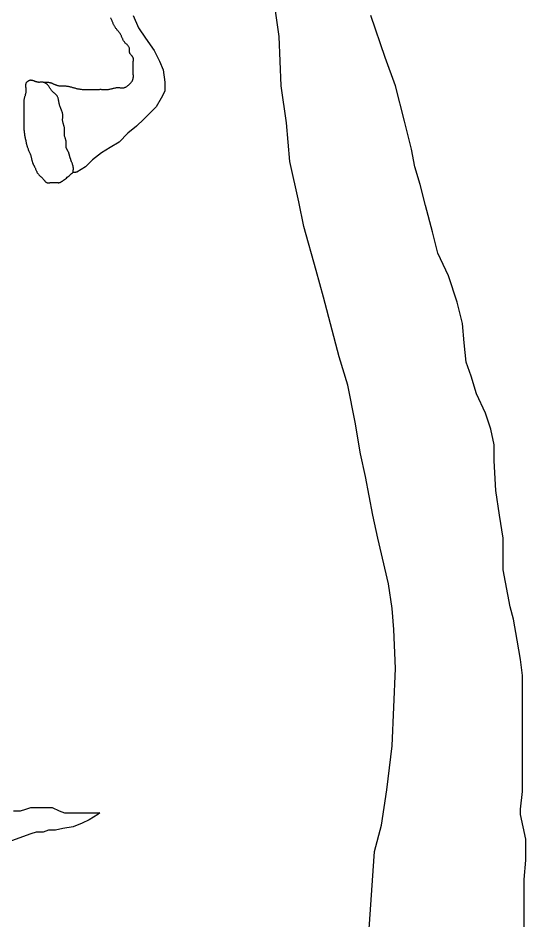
# Model space of a CAD drawing. Extents: x 0.1 to 12.2, y -2.2 to 12.7.
# Drawn here: x 8.261 to 9.283, y 9.207 to 11.026 of the extents above; entities that cross this region are included whole.
import ezdxf

# ---------------------------------------------------------------- set-up
doc = ezdxf.new("R2010")
doc.units = 0
doc.layers.add('LAYER1', color=7, linetype='CONTINUOUS')

msp = doc.modelspace()

# ---------------------------------------------------------------- linework, layer by layer
at = {"layer": 'LAYER1', "color": 7, "linetype": 'CONTINUOUS'}
for points in [[(8.9679, 9.1912), (8.9785, 9.3472), (8.9927, 9.4003), (9.0033, 9.4712), (9.014, 9.5598), (9.0211, 9.7158), (9.0175, 9.7938), (9.014, 9.8363), (9.0069, 9.8859), (8.9856, 9.9781), (8.975, 10.0242), (8.9608, 10.1022), (8.9502, 10.1482), (8.9395, 10.212), (8.9253, 10.2865), (8.9076, 10.3432), (8.8757, 10.4637), (8.8615, 10.5169), (8.8367, 10.6055), (8.8261, 10.6551), (8.8084, 10.7366), (8.8013, 10.8146), (8.7906, 10.8891), (8.7871, 10.9883), (8.7765, 11.0592)], [(9.2834, 9.372), (9.2727, 9.4216), (9.2727, 9.4322), (9.2763, 9.4677), (9.2763, 9.5067), (9.2763, 9.5492), (9.2763, 9.6236), (9.2763, 9.6662), (9.2763, 9.7016), (9.2727, 9.7335), (9.2656, 9.7725), (9.2585, 9.815), (9.2515, 9.8399), (9.2373, 9.9143), (9.2373, 9.9356), (9.2373, 9.9781), (9.2302, 10.0242), (9.2231, 10.0738), (9.2195, 10.1341), (9.2195, 10.1447), (9.2195, 10.166), (9.2125, 10.1979), (9.2018, 10.2298), (9.1841, 10.2688), (9.1735, 10.3042), (9.1628, 10.3326), (9.1593, 10.3716), (9.1557, 10.4105), (9.1451, 10.4531), (9.1274, 10.5062), (9.1061, 10.5523), (9.0955, 10.5949), (9.0813, 10.648), (9.0707, 10.6906), (9.06, 10.726), (9.053, 10.7615), (9.0388, 10.8182), (9.0211, 10.8891), (8.9998, 10.9458), (8.9714, 11.0309)], [(9.2798, 9.177), (9.2798, 9.2515), (9.2798, 9.2904), (9.2834, 9.3294), (9.2834, 9.372)]]:
    msp.add_lwpolyline(points, dxfattribs=at)
at = {"layer": 'LAYER1', "color": 1, "linetype": 'CONTINUOUS'}
for points in [[(8.4929, 11.0309), (8.5035, 11.006), (8.5177, 10.9848), (8.5354, 10.96), (8.5461, 10.9387), (8.5532, 10.921), (8.5567, 10.8962), (8.5567, 10.8784), (8.5496, 10.8643), (8.539, 10.8465), (8.5283, 10.8359), (8.5142, 10.8217), (8.5, 10.8075), (8.4823, 10.7934), (8.4645, 10.7756), (8.4468, 10.765), (8.4291, 10.7544), (8.4114, 10.7402), (8.3972, 10.726), (8.3795, 10.7154)], [(8.4514, 11.0178), (8.4509, 11.019), (8.4504, 11.0202), (8.4498, 11.0214), (8.4493, 11.0226), (8.4488, 11.0239), (8.4482, 11.0251), (8.4477, 11.0263)], [(8.3121, 10.8962), (8.3121, 10.8961), (8.312, 10.8961), (8.3119, 10.8961), (8.3119, 10.8961), (8.3118, 10.8961), (8.3118, 10.8961), (8.3118, 10.8961), (8.3118, 10.8961), (8.3118, 10.8961), (8.3119, 10.8961), (8.312, 10.8961), (8.3121, 10.8962), (8.3125, 10.8962), (8.3131, 10.8962), (8.3137, 10.8963), (8.3145, 10.8963), (8.3154, 10.8963), (8.3164, 10.8964), (8.3174, 10.8964), (8.3185, 10.8964), (8.3195, 10.8964), (8.3206, 10.8963), (8.3217, 10.8963), (8.3228, 10.8962), (8.3238, 10.896), (8.3248, 10.8958), (8.3258, 10.8956), (8.3267, 10.8953), (8.3276, 10.8951), (8.3285, 10.8948), (8.3293, 10.8944), (8.3301, 10.8941), (8.3309, 10.8937), (8.3318, 10.8934), (8.3326, 10.893), (8.3334, 10.8926), (8.3342, 10.8922), (8.3351, 10.8919), (8.3359, 10.8915), (8.3368, 10.8911), (8.3377, 10.8908), (8.3386, 10.8904), (8.3395, 10.8901), (8.3404, 10.8899), (8.3413, 10.8896), (8.3422, 10.8894), (8.3431, 10.8892), (8.344, 10.8891), (8.3449, 10.889), (8.3458, 10.8889), (8.3467, 10.8889), (8.3476, 10.8889), (8.3484, 10.8889), (8.3493, 10.8889), (8.3502, 10.889), (8.3511, 10.889), (8.352, 10.889), (8.3529, 10.8891), (8.3538, 10.8891), (8.3547, 10.8891), (8.3562, 10.889), (8.3577, 10.8889), (8.3591, 10.8887), (8.3606, 10.8885), (8.3621, 10.8882), (8.3636, 10.8879), (8.365, 10.8875), (8.3665, 10.8871), (8.368, 10.8868), (8.3695, 10.8863), (8.3709, 10.8859), (8.3724, 10.8855), (8.3739, 10.8851), (8.3753, 10.8847), (8.3768, 10.8843), (8.3783, 10.884), (8.3797, 10.8836), (8.3812, 10.8833), (8.3827, 10.883), (8.3842, 10.8827), (8.3856, 10.8825), (8.3871, 10.8823), (8.3886, 10.8821), (8.3901, 10.882), (8.391, 10.8819), (8.3919, 10.8819), (8.3928, 10.8819), (8.3936, 10.8819), (8.3945, 10.8819), (8.3954, 10.8819), (8.3963, 10.8819), (8.3972, 10.8819), (8.3981, 10.8819), (8.399, 10.8819), (8.3999, 10.882), (8.4007, 10.882), (8.4022, 10.882), (8.4037, 10.882), (8.4052, 10.882), (8.4067, 10.882), (8.4081, 10.882), (8.4096, 10.882), (8.4111, 10.882), (8.4126, 10.882), (8.414, 10.882), (8.4155, 10.882), (8.417, 10.882), (8.4185, 10.882), (8.4196, 10.882), (8.4208, 10.882), (8.422, 10.882), (8.4232, 10.882), (8.4244, 10.882), (8.4255, 10.882), (8.4267, 10.8821), (8.4279, 10.8821), (8.4291, 10.882), (8.4303, 10.882), (8.4315, 10.882), (8.4326, 10.882), (8.4335, 10.8819), (8.4344, 10.8819), (8.4353, 10.8819), (8.4362, 10.8818), (8.4371, 10.8818), (8.438, 10.8818), (8.4389, 10.8818), (8.4398, 10.8818), (8.4406, 10.8818), (8.4415, 10.8818), (8.4424, 10.8819), (8.4433, 10.882), (8.4448, 10.8822), (8.4462, 10.8825), (8.4477, 10.8828), (8.4492, 10.8831), (8.4506, 10.8835), (8.4521, 10.8839), (8.4536, 10.8843), (8.455, 10.8846), (8.4565, 10.885), (8.458, 10.8852), (8.4595, 10.8854), (8.461, 10.8855), (8.4622, 10.8855), (8.4634, 10.8855), (8.4646, 10.8854), (8.4658, 10.8854), (8.467, 10.8853), (8.4682, 10.8852), (8.4694, 10.8851), (8.4706, 10.8851), (8.4718, 10.8851), (8.4729, 10.8852), (8.4741, 10.8853), (8.4752, 10.8855), (8.4762, 10.8858), (8.4771, 10.8862), (8.4781, 10.8866), (8.479, 10.8871), (8.4799, 10.8876), (8.4808, 10.8882), (8.4817, 10.8889), (8.4825, 10.8896), (8.4834, 10.8903), (8.4842, 10.891), (8.485, 10.8918), (8.4858, 10.8926), (8.4866, 10.8934), (8.4874, 10.8942), (8.4881, 10.8951), (8.4888, 10.8959), (8.4895, 10.8968), (8.4901, 10.8976), (8.4907, 10.8985), (8.4913, 10.8994), (8.4918, 10.9004), (8.4922, 10.9013), (8.4926, 10.9023), (8.4929, 10.9032), (8.4932, 10.9044), (8.4933, 10.9055), (8.4934, 10.9066), (8.4935, 10.9078), (8.4935, 10.909), (8.4934, 10.9102), (8.4933, 10.9114), (8.4932, 10.9126), (8.4931, 10.9138), (8.493, 10.915), (8.493, 10.9162), (8.4929, 10.9174), (8.4929, 10.918), (8.4929, 10.9186), (8.4929, 10.9192), (8.4929, 10.9198), (8.4929, 10.9204), (8.4929, 10.921), (8.4929, 10.9216), (8.4929, 10.9222), (8.4929, 10.9228), (8.4929, 10.9233), (8.4929, 10.9239), (8.4929, 10.9245), (8.4929, 10.9254), (8.4929, 10.9263), (8.4928, 10.9271), (8.4928, 10.928), (8.4928, 10.9289), (8.4928, 10.9298), (8.4928, 10.9307), (8.4928, 10.9315), (8.4928, 10.9324), (8.4928, 10.9333), (8.4928, 10.9342), (8.4929, 10.9351), (8.493, 10.9361), (8.4931, 10.937), (8.4932, 10.9379), (8.4933, 10.9388), (8.4934, 10.9397), (8.4935, 10.9406), (8.4935, 10.9415), (8.4935, 10.9424), (8.4935, 10.9433), (8.4934, 10.9441), (8.4932, 10.945), (8.4929, 10.9458), (8.4925, 10.9467), (8.4919, 10.9476), (8.4913, 10.9485), (8.4906, 10.9493), (8.4899, 10.9502), (8.4891, 10.951), (8.4884, 10.9519), (8.4877, 10.9527), (8.4871, 10.9536), (8.4865, 10.9545), (8.4861, 10.9554), (8.4858, 10.9564), (8.4857, 10.957), (8.4857, 10.9576), (8.4856, 10.9581), (8.4857, 10.9587), (8.4857, 10.9593), (8.4857, 10.9599), (8.4858, 10.9605), (8.4858, 10.9612), (8.4858, 10.9617), (8.4859, 10.9623), (8.4859, 10.9629), (8.4858, 10.9635), (8.4856, 10.9649), (8.4851, 10.9662), (8.4844, 10.9674), (8.4836, 10.9686), (8.4827, 10.9698), (8.4817, 10.9709), (8.4806, 10.972), (8.4795, 10.9731), (8.4783, 10.9742), (8.4772, 10.9753), (8.4762, 10.9765), (8.4752, 10.9777), (8.4744, 10.9788), (8.4737, 10.9799), (8.473, 10.9811), (8.4724, 10.9823), (8.4719, 10.9835), (8.4713, 10.9847), (8.4708, 10.9859), (8.4703, 10.9871), (8.4698, 10.9883), (8.4693, 10.9895), (8.4687, 10.9907), (8.4681, 10.9919), (8.4673, 10.9931), (8.4665, 10.9943), (8.4657, 10.9955), (8.4648, 10.9967), (8.4639, 10.9979), (8.463, 10.999), (8.462, 11.0002), (8.4611, 11.0013), (8.4601, 11.0025), (8.4592, 11.0036), (8.4583, 11.0048), (8.4575, 11.006), (8.4567, 11.0071), (8.4561, 11.0083), (8.4554, 11.0094), (8.4548, 11.0106), (8.4542, 11.0117), (8.4536, 11.0129), (8.453, 11.0141), (8.4525, 11.0153), (8.4519, 11.0166), (8.4514, 11.0178)], [(8.3795, 10.7154), (8.3787, 10.7152), (8.3779, 10.715), (8.3771, 10.7148), (8.3764, 10.7147), (8.3757, 10.7145), (8.375, 10.7145), (8.3744, 10.7144), (8.3739, 10.7145), (8.3734, 10.7146), (8.373, 10.7148), (8.3726, 10.715), (8.3724, 10.7154), (8.3723, 10.7156), (8.3722, 10.7158), (8.3722, 10.7161), (8.3722, 10.7164), (8.3722, 10.7167), (8.3722, 10.717), (8.3722, 10.7173), (8.3722, 10.7176), (8.3723, 10.7179), (8.3723, 10.7183), (8.3723, 10.7186), (8.3724, 10.7189), (8.3725, 10.7196), (8.3725, 10.7202), (8.3726, 10.7208), (8.3726, 10.7214), (8.3726, 10.722), (8.3726, 10.7226), (8.3726, 10.7232), (8.3726, 10.7238), (8.3726, 10.7243), (8.3725, 10.7249), (8.3725, 10.7255), (8.3724, 10.726), (8.3722, 10.7269), (8.372, 10.7278), (8.3718, 10.7287), (8.3715, 10.7296), (8.3712, 10.7304), (8.3709, 10.7313), (8.3706, 10.7322), (8.3702, 10.7331), (8.3699, 10.734), (8.3695, 10.7349), (8.3692, 10.7358), (8.3688, 10.7366), (8.3685, 10.7375), (8.3682, 10.7384), (8.3678, 10.7393), (8.3675, 10.7402), (8.3672, 10.7411), (8.3669, 10.7419), (8.3666, 10.7428), (8.3663, 10.7437), (8.3661, 10.7446), (8.3658, 10.7455), (8.3655, 10.7464), (8.3653, 10.7473), (8.365, 10.7482), (8.3648, 10.7491), (8.3646, 10.75), (8.3643, 10.7509), (8.3641, 10.7518), (8.3638, 10.7527), (8.3635, 10.7536), (8.3632, 10.7545), (8.3629, 10.7553), (8.3625, 10.7562), (8.3622, 10.7571), (8.3618, 10.7579), (8.3614, 10.7585), (8.3611, 10.7591), (8.3608, 10.7597), (8.3604, 10.7603), (8.3601, 10.7608), (8.3598, 10.7614), (8.3594, 10.762), (8.3591, 10.7626), (8.3589, 10.7632), (8.3586, 10.7638), (8.3584, 10.7644), (8.3582, 10.765), (8.358, 10.7658), (8.3579, 10.7667), (8.3579, 10.7676), (8.3579, 10.7684), (8.3579, 10.7693), (8.358, 10.7702), (8.358, 10.7711), (8.3581, 10.772), (8.3582, 10.7729), (8.3582, 10.7738), (8.3582, 10.7747), (8.3582, 10.7756), (8.3581, 10.7769), (8.3579, 10.7781), (8.3576, 10.7792), (8.3573, 10.7804), (8.357, 10.7816), (8.3566, 10.7828), (8.3562, 10.7839), (8.3558, 10.7851), (8.3555, 10.7863), (8.3551, 10.7874), (8.3549, 10.7886), (8.3547, 10.7898), (8.3545, 10.791), (8.3545, 10.7921), (8.3545, 10.7933), (8.3545, 10.7945), (8.3546, 10.7957), (8.3546, 10.7969), (8.3547, 10.7981), (8.3548, 10.7993), (8.3548, 10.8005), (8.3548, 10.8016), (8.3548, 10.8028), (8.3547, 10.804), (8.3545, 10.8052), (8.3542, 10.8064), (8.354, 10.8076), (8.3536, 10.8087), (8.3533, 10.8099), (8.3529, 10.8111), (8.3525, 10.8123), (8.3522, 10.8134), (8.3518, 10.8146), (8.3515, 10.8158), (8.3513, 10.817), (8.3511, 10.8182), (8.351, 10.8193), (8.351, 10.8205), (8.351, 10.8217), (8.351, 10.8229), (8.3511, 10.8241), (8.3511, 10.8253), (8.3512, 10.8265), (8.3513, 10.8277), (8.3513, 10.8288), (8.3513, 10.83), (8.3512, 10.8312), (8.3511, 10.8323), (8.351, 10.8333), (8.3508, 10.8342), (8.3506, 10.8351), (8.3503, 10.836), (8.35, 10.8369), (8.3497, 10.8377), (8.3494, 10.8386), (8.349, 10.8395), (8.3487, 10.8404), (8.3483, 10.8412), (8.3479, 10.8421), (8.3476, 10.843), (8.3472, 10.8439), (8.3469, 10.8447), (8.3465, 10.8456), (8.3462, 10.8465), (8.3459, 10.8473), (8.3456, 10.8482), (8.3453, 10.8491), (8.345, 10.85), (8.3447, 10.8509), (8.3445, 10.8518), (8.3442, 10.8527), (8.344, 10.8536), (8.3438, 10.8548), (8.3436, 10.8561), (8.3434, 10.8573), (8.3432, 10.8586), (8.343, 10.8598), (8.3428, 10.861), (8.3425, 10.8622), (8.3422, 10.8634), (8.3419, 10.8646), (8.3415, 10.8657), (8.341, 10.8668), (8.3405, 10.8678), (8.3398, 10.8688), (8.3391, 10.8698), (8.3383, 10.8707), (8.3374, 10.8716), (8.3365, 10.8724), (8.3355, 10.8733), (8.3346, 10.8741), (8.3336, 10.8749), (8.3326, 10.8758), (8.3317, 10.8766), (8.3307, 10.8775), (8.3299, 10.8784), (8.3289, 10.8796), (8.328, 10.8808), (8.3271, 10.882), (8.3263, 10.8832), (8.3255, 10.8845), (8.3247, 10.8857), (8.3239, 10.887), (8.3231, 10.8882), (8.3222, 10.8894), (8.3213, 10.8905), (8.3203, 10.8916), (8.3192, 10.8926), (8.3187, 10.893), (8.3182, 10.8934), (8.3176, 10.8938), (8.3171, 10.8942), (8.3165, 10.8945), (8.3159, 10.8949), (8.3153, 10.8952), (8.3147, 10.8954), (8.314, 10.8957), (8.3134, 10.8959), (8.3128, 10.896), (8.3121, 10.8962), (8.3112, 10.8963), (8.3104, 10.8963), (8.3095, 10.8963), (8.3086, 10.8963), (8.3077, 10.8963), (8.3068, 10.8962), (8.3059, 10.8961), (8.305, 10.8961), (8.3041, 10.896), (8.3032, 10.896), (8.3024, 10.8961), (8.3015, 10.8962), (8.3006, 10.8963), (8.2997, 10.8965), (8.2988, 10.8968), (8.2979, 10.8971), (8.2971, 10.8974), (8.2962, 10.8977), (8.2953, 10.8981), (8.2944, 10.8985), (8.2936, 10.8988), (8.2927, 10.8991), (8.2918, 10.8994), (8.2909, 10.8997), (8.2903, 10.8998), (8.2897, 10.9), (8.2891, 10.9001), (8.2885, 10.9001), (8.2879, 10.9002), (8.2873, 10.9002), (8.2867, 10.9002), (8.2861, 10.9002), (8.2855, 10.9001), (8.2849, 10.9), (8.2843, 10.8999), (8.2838, 10.8997), (8.283, 10.8994), (8.2822, 10.899), (8.2814, 10.8986), (8.2807, 10.8981), (8.28, 10.8976), (8.2793, 10.897), (8.2787, 10.8963), (8.2782, 10.8956), (8.2777, 10.8949), (8.2773, 10.8942), (8.2769, 10.8934), (8.2767, 10.8926), (8.2765, 10.892), (8.2764, 10.8915), (8.2764, 10.8909), (8.2763, 10.8903), (8.2763, 10.8897), (8.2763, 10.8891), (8.2764, 10.8885), (8.2764, 10.8879), (8.2765, 10.8873), (8.2765, 10.8867), (8.2766, 10.8861), (8.2767, 10.8855), (8.2768, 10.8846), (8.2769, 10.8837), (8.2769, 10.8828), (8.277, 10.8819), (8.277, 10.881), (8.277, 10.8802), (8.277, 10.8793), (8.277, 10.8784), (8.277, 10.8775), (8.2769, 10.8766), (8.2768, 10.8758), (8.2767, 10.8749), (8.2765, 10.8737), (8.2762, 10.8725), (8.2759, 10.8713), (8.2756, 10.8701), (8.2753, 10.869), (8.2749, 10.8678), (8.2746, 10.8666), (8.2742, 10.8654), (8.2739, 10.8643), (8.2736, 10.8631)], [(8.2736, 10.8631), (8.2733, 10.8619), (8.2731, 10.8607), (8.273, 10.8595), (8.2729, 10.8584), (8.2728, 10.8572), (8.2728, 10.856), (8.2728, 10.8548), (8.2728, 10.8537), (8.2728, 10.8525), (8.2729, 10.8513), (8.273, 10.8501), (8.273, 10.8489), (8.2731, 10.8477), (8.2731, 10.8465), (8.2732, 10.8453), (8.2732, 10.8442), (8.2732, 10.843), (8.2732, 10.8418), (8.2732, 10.8406), (8.2732, 10.8394), (8.2732, 10.8382), (8.2732, 10.8371), (8.2732, 10.8359), (8.2732, 10.8347), (8.2731, 10.8335), (8.2731, 10.8323), (8.2731, 10.8312), (8.2731, 10.83), (8.2731, 10.8288), (8.2731, 10.8276), (8.2731, 10.8264), (8.2731, 10.8253), (8.2732, 10.8241), (8.2732, 10.8229), (8.2732, 10.8217), (8.2732, 10.8205), (8.2731, 10.8194), (8.2731, 10.8182), (8.2731, 10.8167), (8.2731, 10.8152), (8.273, 10.8137), (8.273, 10.8123), (8.273, 10.8108), (8.273, 10.8093), (8.2729, 10.8078), (8.2729, 10.8063), (8.273, 10.8049), (8.273, 10.8034), (8.273, 10.8019), (8.2731, 10.8004), (8.2733, 10.7987), (8.2735, 10.7969), (8.2737, 10.7951), (8.274, 10.7933), (8.2742, 10.7916), (8.2745, 10.7898), (8.2749, 10.788), (8.2752, 10.7862), (8.2756, 10.7845), (8.2759, 10.7827), (8.2763, 10.7809), (8.2767, 10.7792), (8.2769, 10.778), (8.2772, 10.7768), (8.2774, 10.7756), (8.2777, 10.7744), (8.2779, 10.7732), (8.2782, 10.772), (8.2785, 10.7708), (8.2788, 10.7696), (8.2791, 10.7685), (8.2795, 10.7673), (8.2798, 10.7662), (8.2802, 10.765), (8.2808, 10.7635), (8.2814, 10.762), (8.282, 10.7606), (8.2826, 10.7591), (8.2833, 10.7577), (8.2839, 10.7562), (8.2846, 10.7547), (8.2852, 10.7533), (8.2858, 10.7518), (8.2863, 10.7503), (8.2869, 10.7488), (8.2873, 10.7473), (8.2876, 10.7461), (8.2879, 10.7449), (8.2882, 10.7437), (8.2884, 10.7425), (8.2887, 10.7413), (8.2889, 10.7401), (8.2892, 10.7389), (8.2894, 10.7377), (8.2897, 10.7365), (8.2901, 10.7354), (8.2904, 10.7342), (8.2909, 10.7331), (8.2911, 10.7325), (8.2914, 10.7319), (8.2917, 10.7313), (8.2919, 10.7307), (8.2922, 10.7301), (8.2926, 10.7295), (8.2929, 10.729), (8.2932, 10.7284), (8.2935, 10.7278), (8.2938, 10.7272), (8.2941, 10.7266), (8.2944, 10.726), (8.295, 10.7248), (8.2955, 10.7236), (8.2961, 10.7223), (8.2966, 10.7211), (8.2971, 10.7199), (8.2977, 10.7186), (8.2982, 10.7174), (8.2988, 10.7162), (8.2994, 10.7151), (8.3001, 10.714), (8.3007, 10.7129), (8.3015, 10.7118), (8.3023, 10.7109), (8.3031, 10.71), (8.3039, 10.7091), (8.3048, 10.7083), (8.3057, 10.7074), (8.3066, 10.7066), (8.3076, 10.7058), (8.3085, 10.7049), (8.3094, 10.7041), (8.3104, 10.7031), (8.3113, 10.7022), (8.3121, 10.7012), (8.3127, 10.7005), (8.3132, 10.6998), (8.3138, 10.6991), (8.3143, 10.6984), (8.3149, 10.6977), (8.3154, 10.697), (8.316, 10.6964), (8.3166, 10.6958), (8.3172, 10.6952), (8.3178, 10.6948), (8.3185, 10.6944), (8.3192, 10.6941), (8.3197, 10.694), (8.3203, 10.6939), (8.3208, 10.6938), (8.3214, 10.6938), (8.322, 10.6937), (8.3226, 10.6938), (8.3232, 10.6938), (8.3238, 10.6939), (8.3245, 10.6939), (8.3251, 10.694), (8.3257, 10.6941), (8.3263, 10.6941), (8.3272, 10.6942), (8.3281, 10.6942), (8.329, 10.6942), (8.3299, 10.6942), (8.3308, 10.6942), (8.3317, 10.6942), (8.3326, 10.6942), (8.3334, 10.6942), (8.3343, 10.6942), (8.3352, 10.6941), (8.3361, 10.6941), (8.3369, 10.6941), (8.3372, 10.6941), (8.3375, 10.6941), (8.3378, 10.6941), (8.3381, 10.6941), (8.3384, 10.6941), (8.3387, 10.6941), (8.339, 10.6941), (8.3393, 10.6941), (8.3396, 10.6941), (8.3399, 10.6941), (8.3402, 10.6941), (8.3405, 10.6941), (8.3408, 10.6941), (8.3411, 10.6941), (8.3414, 10.6941), (8.3417, 10.6941), (8.342, 10.694), (8.3423, 10.694), (8.3426, 10.694), (8.3429, 10.694), (8.3432, 10.694), (8.3434, 10.6941), (8.3437, 10.6941), (8.344, 10.6941), (8.3447, 10.6942), (8.3453, 10.6944), (8.3459, 10.6946), (8.3465, 10.6948), (8.3471, 10.6951), (8.3477, 10.6954), (8.3483, 10.6957), (8.3489, 10.6961), (8.3494, 10.6965), (8.35, 10.6969), (8.3506, 10.6973), (8.3511, 10.6977), (8.353, 10.6991), (8.3549, 10.7005), (8.3568, 10.702), (8.3586, 10.7034), (8.3604, 10.7049), (8.3621, 10.7064), (8.3639, 10.7079), (8.3656, 10.7094), (8.3673, 10.7109), (8.369, 10.7124), (8.3707, 10.7139), (8.3724, 10.7154)]]:
    msp.add_lwpolyline(points, dxfattribs=at)
at = {"layer": 'LAYER1', "color": 4, "linetype": 'CONTINUOUS'}
msp.add_lwpolyline([(8.2519, 9.4287), (8.266, 9.4287), (8.2767, 9.4322), (8.2873, 9.4358), (8.298, 9.4358), (8.3086, 9.4358), (8.3192, 9.4358), (8.3299, 9.4358), (8.344, 9.4287), (8.3547, 9.4251), (8.3688, 9.4251), (8.383, 9.4251), (8.4007, 9.4251), (8.4256, 9.4251), (8.422, 9.4216), (8.4043, 9.411), (8.3901, 9.4039), (8.3724, 9.3968), (8.3511, 9.3932), (8.3369, 9.3897), (8.3228, 9.3897), (8.3121, 9.3861), (8.298, 9.3861), (8.2873, 9.3826), (8.2483, 9.3684)], dxfattribs=at)

doc.saveas('drawing.dxf')
